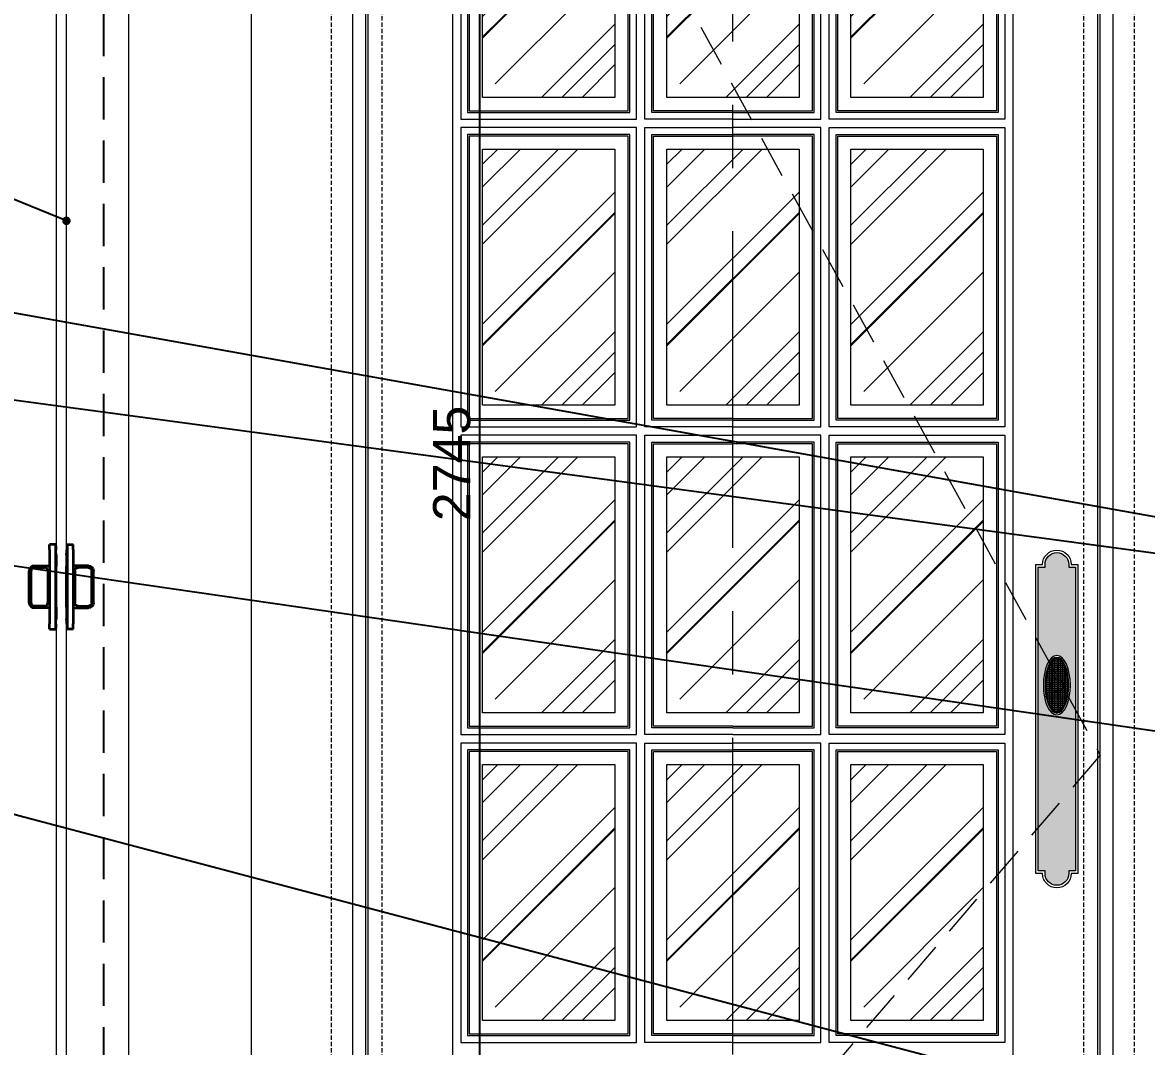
# Model space of a CAD drawing. Header units: inches. Extents: x 258415 to 640093, y 441672 to 945769.
# Drawn here: x 338090 to 339421, y 460406 to 461619 of the extents above; entities that cross this region are included whole.
import ezdxf

# ---------------------------------------------------------------- set-up
doc = ezdxf.new("R2010")
doc.units = ezdxf.units.IN
doc.header["$MEASUREMENT"] = 0
for name, pattern in [('$0$DASHED', [0.75, 0.5, -0.25]), ('CENTERX2', [4, 2.5, -0.5, 0.5, -0.5]), ('DASHED2', [0.375, 0.25, -0.125]), ('HIDDEN', [0.375, 0.25, -0.125])]:
    doc.linetypes.add(name, pattern=pattern)
for name, color, linetype in [('8', 8, 'Continuous'), ('CQ centerline', 8, 'Continuous'), ('CQ section wall', 3, 'Continuous'), ('CQ SPOT DETAIL DIMENSION', 9, 'Continuous'), ('CQ text label', 3, 'Continuous'), ('CQ_callout', 34, 'Continuous'), ('DIM', 251, 'Continuous')]:
    doc.layers.add(name, color=color, linetype=linetype)
for name, color, linetype, lineweight in [('Beschlag', 5, 'Continuous', 35), ('Bronze', 40, 'Continuous', 0), ('CQ Glass Door', 4, 'Continuous', 0), ('CQ Hardware Accs.', 1, 'Continuous', 0), ('CQ Marble', 6, 'Continuous', 0), ('CQ Wood', 30, 'Continuous', 0), ('Glass', 4, 'Continuous', 0)]:
    doc.layers.add(name, color=color, linetype=linetype, lineweight=lineweight)
doc.styles.get("Standard").update_dxf_attribs({"font": 'arial.ttf'})
doc.dimstyles.new('CQ Anno', dxfattribs={"dimscale": 40, "dimtxt": 2.2, "dimasz": 0.75, "dimexe": 1, "dimexo": 0.5, "dimgap": 0.5, "dimtad": 1, "dimrnd": 1, "dimdsep": 46, "dimtxsty": 'Standard', "dimblk": 'x-04-bw-gf-dim-50$0$DIM12', "dimcen": 0.0025, "dimdle": 0.5, "dimclrd": 8, "dimclre": 8, "dimclrt": 2, "dimazin": 2, "dimtfac": 1, "dimtix": 1, "dimtmove": 1, "dimatfit": 0, "dimfxl": 50, "dimtolj": 1, "dimtzin": 0, "dimlwd": -1, "dimarcsym": 1})
doc.dimstyles.get("Standard").update_dxf_attribs({"dimtxt": 0.18, "dimasz": 0.18, "dimexe": 0.18, "dimexo": 0.0625, "dimgap": 0.09, "dimtad": 0, "dimtih": 1, "dimtoh": 1, "dimdec": 4, "dimzin": 0, "dimdsep": 46, "dimtxsty": 'Standard', "dimcen": 0.09, "dimadec": 0, "dimazin": 0, "dimtfac": 1, "dimtdec": 4, "dimtofl": 0, "dimtmove": 0, "dimatfit": 3, "dimfxl": 1, "dimtolj": 1, "dimtzin": 0, "dimarcsym": 0})

# ---------------------------------------------------------------- blocks, each defined once
blk = doc.blocks.new('agitus L_7110 elevation b')
at = {"layer": 'Beschlag'}
for p, q in [((118981.4, 2057), (118974.4, 2057)), ((118974.4, 2051), (118974.4, 2057)), ((118974.4, 2051), (118974.4, 1963)), ((118981.4, 2057), (118981.4, 2051)), ((118981.4, 2055.6), (118981.9, 2055.6)), ((118981.4, 2051), (118981.4, 1963)), ((118981.9, 2055.6), (118981.9, 2050.8)), ((118981.9, 1962.8), (118981.9, 2050.8)), ((118981.9, 2046.5), (118982.4, 2046.5)), ((118982.4, 2043.5), (118981.9, 2043.5)), ((118981.9, 2042), (118982.4, 2042)), ((118982.4, 2046.5), (118982.4, 2046.5)), ((118982.4, 2045), (118982.4, 2046.5)), ((118982.4, 2045), (118982.4, 2031)), ((118950.4, 1988), (118950.4, 2026)), ((118952.4, 1988), (118952.4, 2026)), ((118952.5, 1988), (118952.5, 2026)), ((118956.4, 2032), (118974.4, 2032)), ((118956.4, 2030), (118968.4, 2030)), ((118956.4, 2029.9), (118968.4, 2029.9)), ((118972.3, 2026), (118972.3, 1988)), ((118972.4, 2026), (118972.4, 1988)), ((118981.9, 2034), (118982.4, 2034)), ((118981.9, 2032), (118982.4, 2032)), ((118982.4, 2032), (118981.9, 2032)), ((118982.4, 2026), (118982.4, 2031)), ((118982.4, 1988), (118982.4, 2026)), ((118968.4, 1984.1), (118956.4, 1984.1)), ((118968.4, 1984), (118956.4, 1984)), ((118982.4, 1983), (118982.4, 1988)), ((118982.4, 1983), (118982.4, 1969)), ((118974.4, 1982), (118956.4, 1982)), ((118982.4, 1982), (118981.9, 1982)), ((118981.9, 1982), (118982.4, 1982)), ((118981.9, 1980), (118982.4, 1980)), ((118981.9, 1972), (118982.4, 1972)), ((118982.4, 1970.5), (118981.9, 1970.5)), ((118974.4, 1957), (118974.4, 1963)), ((118974.4, 1957), (118981.4, 1957)), ((118981.4, 1963), (118981.4, 1957)), ((118981.4, 1958), (118981.9, 1958)), ((118981.9, 1967.5), (118982.4, 1967.5)), ((118981.9, 1962.8), (118981.9, 1958)), ((118982.4, 1967.5), (118982.4, 1969)), ((118982.4, 1967.5), (118982.4, 1967.5))]:
    blk.add_line(p, q, dxfattribs=at)
for centre, radius, start, end in [((118956.4, 2026), 6, 90, 180), ((118956.4, 2026), 4, 90, 180), ((118956.4, 2026), 3.9, 90, 180), ((118968.4, 2026), 4, 0, 90), ((118968.4, 2026), 3.9, 0, 90), ((118956.4, 1988), 6, 180, 270), ((118956.4, 1988), 4, 180, 270), ((118956.4, 1988), 3.9, 180, 270), ((118968.4, 1988), 4, 270, 0), ((118968.4, 1988), 3.9, 270, 0)]:
    blk.add_arc(centre, radius, start, end, dxfattribs=at)
blk = doc.blocks.new('section glass door')
at = {"layer": 'CQ Glass Door', "lineweight": 0, "elevation": 0}
blk.add_lwpolyline([(330037.2, 459743.9), (330025.2, 459743.9), (330025.2, 461943.9), (330037.2, 461943.9)], close=True, dxfattribs=at)
at = {"layer": 'CQ Marble', "lineweight": 0, "ltscale": 1000}
blk.add_line((329951.2, 459723.9, 0), (329951.2, 462748.9, 0), dxfattribs=at)
at = {"layer": 'CQ section wall', "color": 251, "linetype": 'DASHED2', "ltscale": 200}
blk.add_line((329981.2, 462153.9, 0), (329981.2, 459723.9, 0), dxfattribs=at)
at = {"layer": 'CQ Hardware Accs.'}
blk.add_blockref('agitus L_7110 elevation b', (211042.8, 458943.4, 0), dxfattribs=at)
at = {"layer": 'CQ Hardware Accs.', "xscale": -1, "rotation": 359.9999999999997}
blk.add_blockref('agitus L_7110 elevation b', (449019.6, 458943.4, 0), dxfattribs=at)
blk = doc.blocks.new('x-04-bw-gf-dim-50$0$DIM12')
blk.add_line((0, -1), (0, 1))
at = {"color": 8}
blk.add_line((-1, 0), (1, 0), dxfattribs=at)
blk.add_circle((0, 0), 0.5)
blk = doc.blocks.new('*D433')
at = {"layer": 'Defpoints', "color": 0, "transparency": 16777216}
for p in [(338714.1, 462469.2, 0), (338594, 459723.8), (338631.1, 459723.8)]:
    blk.add_point(p, dxfattribs=at)
at = {"layer": 'DIM', "color": 8, "lineweight": -2, "transparency": 16777216}
for p, q in [((338704.1, 462469.2), (338611.1, 462469.2)), ((338604, 459723.8), (338651.1, 459723.8))]:
    blk.add_line(p, q, dxfattribs=at)
at = {"layer": 'DIM', "color": 8, "transparency": 16777216}
blk.add_line((338631.1, 462454.2), (338631.1, 459738.8), dxfattribs=at)
at = {"layer": 'DIM', "color": 8, "transparency": 16777216, "xscale": 15, "yscale": 15, "zscale": 15}
for p, rotation in [((338631.1, 462469.2), 90), ((338631.1, 459723.8), 270)]:
    blk.add_blockref('x-04-bw-gf-dim-50$0$DIM12', p, dxfattribs=dict(at, rotation=rotation))
at = {"layer": 'DIM', "color": 2, "transparency": 16777216, "insert": (338598.7, 461096.5), "char_height": 44, "attachment_point": 5, "rotation": 90}
blk.add_mtext('\\A1;2745', dxfattribs=at)
blk = doc.blocks.new('plate 40 a')
at = {"layer": '8', "lineweight": 0, "ltscale": 5, "true_color": 0xefcb65}
h = blk.add_hatch(dxfattribs=at)
h.set_pattern_fill('AR-SAND', color=31, scale=2)
h.set_pattern_definition([(37.5, (0, 0), (-0.12598672, 3.85364754), [0, -3.04, 0, -3.4, 0, -3.25]), (7.5, (0, 0), (3.5395534, 5.64429213), [0, -1.64, 0, -2.74, 0, -1.05]), (327.5, (-2.46, 0), (6.22828372, 0.01131811), [0, -1, 0, -3.6, 0, -4.7]), (317.5, (-2.46, 0), (6.0122532, 1.75535113), [0, -0.5, 0, -2.36, 0, -2.7])])
h.paths.add_polyline_path([(22543, -102691.8), (22543, -102511.8), (22535, -102511.8), (22535, -102508.8, 1), (22507, -102508.8), (22507, -102511.8), (22499, -102511.8), (22499, -102691.8), (22499, -102871.8), (22507, -102871.8), (22507, -102874.8, 1), (22535, -102874.8), (22535, -102871.8), (22543, -102871.8)])
edge = h.paths.add_edge_path(flags=16)
edge.add_ellipse((22521, -102651.8), major_axis=(0, 35), ratio=0.457143, start_angle=0, end_angle=360, ccw=False)
edge = h.paths.add_edge_path(flags=0)
edge.add_ellipse((22521, -102651.8), major_axis=(0, 33), ratio=0.424232, start_angle=0, end_angle=360, ccw=False)
edge = h.paths.add_edge_path(flags=0)
edge.add_spline(control_points=[(22521, -102683.8), (22520.2, -102683.8), (22519.5, -102683.6), (22518, -102683), (22517.2, -102682.4), (22515.7, -102681), (22515, -102680.1), (22513.6, -102678), (22512.9, -102676.8), (22511.3, -102673.2), (22510.5, -102670.7), (22509.1, -102665.2), (22508.6, -102662.2), (22508, -102655.9), (22507.9, -102652.7), (22508.1, -102646.3), (22508.4, -102643.1), (22509.4, -102637.2), (22510, -102634.4), (22511.7, -102629.3), (22512.7, -102627.1), (22514.6, -102624), (22515.4, -102622.8), (22517.2, -102621.1), (22518.1, -102620.5), (22519.7, -102619.9), (22520.4, -102619.8), (22521.8, -102619.8), (22522.5, -102620), (22524, -102620.7), (22524.7, -102621.2), (22526.1, -102622.5), (22526.8, -102623.3), (22528.2, -102625.3), (22528.9, -102626.5), (22530.4, -102629.8), (22531.3, -102632.3), (22532.7, -102637.7), (22533.2, -102640.7), (22533.9, -102646.8), (22534, -102650), (22533.9, -102656.4), (22533.6, -102659.6), (22532.7, -102665.6), (22532.1, -102668.4), (22530.5, -102673.5), (22529.6, -102675.7), (22527.7, -102679.1), (22526.8, -102680.3), (22525, -102682.2), (22524.1, -102682.9), (22522.4, -102683.6), (22521.7, -102683.8), (22521, -102683.8)], knot_values=[0, 0, 0, 0, 0.188873, 0.188873, 0.377747, 0.377747, 0.56662, 0.56662, 0.755494, 0.755494, 1.050692, 1.050692, 1.345891, 1.345891, 1.641089, 1.641089, 1.936288, 1.936288, 2.231487, 2.231487, 2.526685, 2.526685, 2.751736, 2.751736, 2.976786, 2.976786, 3.156904, 3.156904, 3.337022, 3.337022, 3.51714, 3.51714, 3.697259, 3.697259, 3.877377, 3.877377, 4.170415, 4.170415, 4.463453, 4.463453, 4.756491, 4.756491, 5.049529, 5.049529, 5.342567, 5.342567, 5.635605, 5.635605, 5.866749, 5.866749, 6.097894, 6.097894, 6.283185, 6.283185, 6.283185, 6.283185], degree=3, periodic=0)
h.paths.add_polyline_path([(22513.5, -102651.8, -1), (22528.5, -102651.8, -1)], flags=0)
h = blk.add_hatch(dxfattribs=at)
h.set_pattern_fill('BRASS', color=31, scale=10)
edge = h.paths.add_edge_path()
edge.add_spline(control_points=[(22521, -102683.8), (22520.2, -102683.8), (22519.5, -102683.6), (22518, -102683), (22517.2, -102682.4), (22515.7, -102681), (22515, -102680.1), (22513.6, -102678), (22512.9, -102676.8), (22511.3, -102673.2), (22510.5, -102670.7), (22509.1, -102665.2), (22508.6, -102662.2), (22508, -102655.9), (22507.9, -102652.7), (22508.1, -102646.3), (22508.4, -102643.1), (22509.4, -102637.2), (22510, -102634.4), (22511.7, -102629.3), (22512.7, -102627.1), (22514.6, -102624), (22515.4, -102622.8), (22517.2, -102621.1), (22518.1, -102620.5), (22519.7, -102619.9), (22520.4, -102619.8), (22521.8, -102619.8), (22522.5, -102620), (22524, -102620.7), (22524.7, -102621.2), (22526.1, -102622.5), (22526.8, -102623.3), (22528.2, -102625.3), (22528.9, -102626.5), (22530.4, -102629.8), (22531.3, -102632.3), (22532.7, -102637.7), (22533.2, -102640.7), (22533.9, -102646.8), (22534, -102650), (22533.9, -102656.4), (22533.6, -102659.6), (22532.7, -102665.6), (22532.1, -102668.4), (22530.5, -102673.5), (22529.6, -102675.7), (22527.7, -102679.1), (22526.8, -102680.3), (22525, -102682.2), (22524.1, -102682.9), (22522.4, -102683.6), (22521.7, -102683.8), (22521, -102683.8)], knot_values=[0, 0, 0, 0, 0.188873, 0.188873, 0.377747, 0.377747, 0.56662, 0.56662, 0.755494, 0.755494, 1.050692, 1.050692, 1.345891, 1.345891, 1.641089, 1.641089, 1.936288, 1.936288, 2.231487, 2.231487, 2.526685, 2.526685, 2.751736, 2.751736, 2.976786, 2.976786, 3.156904, 3.156904, 3.337022, 3.337022, 3.51714, 3.51714, 3.697259, 3.697259, 3.877377, 3.877377, 4.170415, 4.170415, 4.463453, 4.463453, 4.756491, 4.756491, 5.049529, 5.049529, 5.342567, 5.342567, 5.635605, 5.635605, 5.866749, 5.866749, 6.097894, 6.097894, 6.283185, 6.283185, 6.283185, 6.283185], degree=3, periodic=0)
at = {"layer": 'Bronze', "ltscale": 5, "elevation": 0}
blk.add_lwpolyline([(22546, -102508.8), (22546, -102874.8), (22538, -102874.8, -1), (22504, -102874.8), (22496, -102874.8), (22496, -102508.8), (22504, -102508.8, -1), (22538, -102508.8)], format="xyb", close=True, dxfattribs=at)
at = {"layer": 'Bronze', "lineweight": 0, "ltscale": 5, "elevation": 0}
blk.add_lwpolyline([(22543, -102691.8), (22543, -102871.8), (22535, -102871.8), (22535, -102874.8, -0.414214), (22535, -102874.8, -1), (22507, -102874.8), (22507, -102871.8), (22499, -102871.8), (22499, -102691.8), (22499, -102511.8), (22507, -102511.8), (22507, -102508.8, -1), (22535, -102508.8, -0.414214), (22535, -102508.8), (22535, -102511.8), (22543, -102511.8)], format="xyb", close=True, dxfattribs=at)
at = {"layer": 'Bronze', "color": 8, "linetype": 'HIDDEN', "lineweight": 0, "ltscale": 5}
blk.add_circle((22521, -102651.8, 0), 7.5, dxfattribs=at)
at = {"layer": 'Bronze', "ltscale": 5, "extrusion": (0, 0, -1)}
blk.add_ellipse((22521, -102651.8, 0), major_axis=(0, 35), ratio=0.457143, dxfattribs=at)
at = {"layer": 'Bronze', "lineweight": 0, "ltscale": 5, "extrusion": (0, 0, -1)}
blk.add_ellipse((22521, -102651.8, 0), major_axis=(0, 33), ratio=0.424232, start_param=3.141593, end_param=9.424778, dxfattribs=at)
at = {"layer": 'Bronze', "lineweight": 0, "ltscale": 5}
blk.add_open_spline([(22521, -102683.8, 0), (22520.2, -102683.8, 0), (22519.5, -102683.6, 0), (22518, -102683, 0), (22517.2, -102682.4, 0), (22515.7, -102681, 0), (22515, -102680.1, 0), (22513.6, -102678, 0), (22512.9, -102676.8, 0), (22511.3, -102673.2, 0), (22510.5, -102670.7, 0), (22509.1, -102665.2, 0), (22508.6, -102662.2, 0), (22508, -102655.9, 0), (22507.9, -102652.7, 0), (22508.1, -102646.3, 0), (22508.4, -102643.1, 0), (22509.4, -102637.2, 0), (22510, -102634.4, 0), (22511.7, -102629.3, 0), (22512.7, -102627.1, 0), (22514.6, -102624, 0), (22515.4, -102622.8, 0), (22517.2, -102621.1, 0), (22518.1, -102620.5, 0), (22519.7, -102619.9, 0), (22520.4, -102619.8, 0), (22521.8, -102619.8, 0), (22522.5, -102620, 0), (22524, -102620.7, 0), (22524.7, -102621.2, 0), (22526.1, -102622.5, 0), (22526.8, -102623.3, 0), (22528.2, -102625.3, 0), (22528.9, -102626.5, 0), (22530.4, -102629.8, 0), (22531.3, -102632.3, 0), (22532.7, -102637.7, 0), (22533.2, -102640.7, 0), (22533.9, -102646.8, 0), (22534, -102650, 0), (22533.9, -102656.4, 0), (22533.6, -102659.6, 0), (22532.7, -102665.6, 0), (22532.1, -102668.4, 0), (22530.5, -102673.5, 0), (22529.6, -102675.7, 0), (22527.7, -102679.1, 0), (22526.8, -102680.3, 0), (22525, -102682.2, 0), (22524.1, -102682.9, 0), (22522.4, -102683.6, 0), (22521.7, -102683.8, 0), (22521, -102683.8, 0)], degree=3, knots=[0, 0, 0, 0, 0.188873, 0.188873, 0.377747, 0.377747, 0.56662, 0.56662, 0.755494, 0.755494, 1.050692, 1.050692, 1.345891, 1.345891, 1.641089, 1.641089, 1.936288, 1.936288, 2.231487, 2.231487, 2.526685, 2.526685, 2.751736, 2.751736, 2.976786, 2.976786, 3.156904, 3.156904, 3.337022, 3.337022, 3.51714, 3.51714, 3.697259, 3.697259, 3.877377, 3.877377, 4.170415, 4.170415, 4.463453, 4.463453, 4.756491, 4.756491, 5.049529, 5.049529, 5.342567, 5.342567, 5.635605, 5.635605, 5.866749, 5.866749, 6.097894, 6.097894, 6.283185, 6.283185, 6.283185, 6.283185], dxfattribs=at)
blk = doc.blocks.new('FF12 french door elev')
at = {"layer": 'Glass', "lineweight": 0}
h = blk.add_hatch(dxfattribs=at)
h.set_pattern_fill('AR-RROOF', color=256, scale=100, angle=45)
h.set_pattern_definition([(45, (-436.16, -364.5), (84.852814, 226.27417), [1500, -200, 500, -100]), (45, (-377.47, -235.1), (-164.75588, 23.334524), [300, -33, 600, -75]), (45, (-460.91, -269.04), (320.319372, 415.0716806), [800, -140, 400, -100])])
h.paths.add_polyline_path([(343066.6, 461833.2), (343066.6, 461530), (342910, 461530), (342910, 461833.2)])
h = blk.add_hatch(dxfattribs=at)
h.set_pattern_fill('AR-RROOF', color=256, scale=100, angle=45)
h.set_pattern_definition([(45, (-217.84, -364.5), (84.852814, 226.27417), [1500, -200, 500, -100]), (45, (-159.15, -235.1), (-164.75588, 23.334524), [300, -33, 600, -75]), (45, (-242.59, -269.04), (320.319372, 415.0716806), [800, -140, 400, -100])])
h.paths.add_polyline_path([(343284.9, 461833.2), (343284.9, 461530), (343128.3, 461530), (343128.3, 461833.2)])
h = blk.add_hatch(dxfattribs=at)
h.set_pattern_fill('AR-RROOF', color=256, scale=100, angle=45)
h.set_pattern_definition([(45, (0, -364.5), (84.852814, 226.27417), [1500, -200, 500, -100]), (45, (58.69, -235.1), (-164.75588, 23.334524), [300, -33, 600, -75]), (45, (-24.75, -269.04), (320.319372, 415.0716806), [800, -140, 400, -100])])
h.paths.add_polyline_path([(343502.7, 461833.2), (343502.7, 461530), (343346.1, 461530), (343346.1, 461833.2)])
h = blk.add_hatch(dxfattribs=at)
h.set_pattern_fill('AR-RROOF', color=256, scale=100, angle=45)
h.set_pattern_definition([(45, (-436.16, -729), (84.852814, 226.27417), [1500, -200, 500, -100]), (45, (-377.47, -599.6), (-164.75588, 23.334524), [300, -33, 600, -75]), (45, (-460.91, -633.54), (320.319372, 415.0716806), [800, -140, 400, -100])])
h.paths.add_polyline_path([(343066.6, 461468.7), (343066.6, 461165.5), (342910, 461165.5), (342910, 461468.7)])
h = blk.add_hatch(dxfattribs=at)
h.set_pattern_fill('AR-RROOF', color=256, scale=100, angle=45)
h.set_pattern_definition([(45, (-217.84, -729), (84.852814, 226.27417), [1500, -200, 500, -100]), (45, (-159.15, -599.6), (-164.75588, 23.334524), [300, -33, 600, -75]), (45, (-242.59, -633.54), (320.319372, 415.0716806), [800, -140, 400, -100])])
h.paths.add_polyline_path([(343284.9, 461468.7), (343284.9, 461165.5), (343128.3, 461165.5), (343128.3, 461468.7)])
h = blk.add_hatch(dxfattribs=at)
h.set_pattern_fill('AR-RROOF', color=256, scale=100, angle=45)
h.set_pattern_definition([(45, (0, -729), (84.852814, 226.27417), [1500, -200, 500, -100]), (45, (58.69, -599.6), (-164.75588, 23.334524), [300, -33, 600, -75]), (45, (-24.75, -633.54), (320.319372, 415.0716806), [800, -140, 400, -100])])
h.paths.add_polyline_path([(343502.7, 461468.7), (343502.7, 461165.5), (343346.1, 461165.5), (343346.1, 461468.7)])
h = blk.add_hatch(dxfattribs=at)
h.set_pattern_fill('AR-RROOF', color=256, scale=100, angle=45)
h.set_pattern_definition([(45, (-436.16, -1093.5), (84.852814, 226.27417), [1500, -200, 500, -100]), (45, (-377.47, -964.1), (-164.75588, 23.334524), [300, -33, 600, -75]), (45, (-460.91, -998.04), (320.319372, 415.0716806), [800, -140, 400, -100])])
h.paths.add_polyline_path([(343066.6, 461104.2), (343066.6, 460801), (342910, 460801), (342910, 461104.2)])
h = blk.add_hatch(dxfattribs=at)
h.set_pattern_fill('AR-RROOF', color=256, scale=100, angle=45)
h.set_pattern_definition([(45, (-217.84, -1093.5), (84.852814, 226.27417), [1500, -200, 500, -100]), (45, (-159.15, -964.1), (-164.75588, 23.334524), [300, -33, 600, -75]), (45, (-242.59, -998.04), (320.319372, 415.0716806), [800, -140, 400, -100])])
h.paths.add_polyline_path([(343284.9, 461104.2), (343284.9, 460801), (343128.3, 460801), (343128.3, 461104.2)])
h = blk.add_hatch(dxfattribs=at)
h.set_pattern_fill('AR-RROOF', color=256, scale=100, angle=45)
h.set_pattern_definition([(45, (0, -1093.5), (84.852814, 226.27417), [1500, -200, 500, -100]), (45, (58.69, -964.1), (-164.75588, 23.334524), [300, -33, 600, -75]), (45, (-24.75, -998.04), (320.319372, 415.0716806), [800, -140, 400, -100])])
h.paths.add_polyline_path([(343502.7, 461104.2), (343502.7, 460801), (343346.1, 460801), (343346.1, 461104.2)])
h = blk.add_hatch(dxfattribs=at)
h.set_pattern_fill('AR-RROOF', color=256, scale=100, angle=45)
h.set_pattern_definition([(45, (-436.16, -1458), (84.852814, 226.27417), [1500, -200, 500, -100]), (45, (-377.47, -1328.6), (-164.75588, 23.334524), [300, -33, 600, -75]), (45, (-460.91, -1362.54), (320.319372, 415.0716806), [800, -140, 400, -100])])
h.paths.add_polyline_path([(343066.6, 460739.7), (343066.6, 460436.5), (342910, 460436.5), (342910, 460739.7)])
h = blk.add_hatch(dxfattribs=at)
h.set_pattern_fill('AR-RROOF', color=256, scale=100, angle=45)
h.set_pattern_definition([(45, (-217.84, -1458), (84.852814, 226.27417), [1500, -200, 500, -100]), (45, (-159.15, -1328.6), (-164.75588, 23.334524), [300, -33, 600, -75]), (45, (-242.59, -1362.54), (320.319372, 415.0716806), [800, -140, 400, -100])])
h.paths.add_polyline_path([(343284.9, 460739.7), (343284.9, 460436.5), (343128.3, 460436.5), (343128.3, 460739.7)])
h = blk.add_hatch(dxfattribs=at)
h.set_pattern_fill('AR-RROOF', color=256, scale=100, angle=45)
h.set_pattern_definition([(45, (0, -1458), (84.852814, 226.27417), [1500, -200, 500, -100]), (45, (58.69, -1328.6), (-164.75588, 23.334524), [300, -33, 600, -75]), (45, (-24.75, -1362.54), (320.319372, 415.0716806), [800, -140, 400, -100])])
h.paths.add_polyline_path([(343502.7, 460739.7), (343502.7, 460436.5), (343346.1, 460436.5), (343346.1, 460739.7)])
at = {"layer": 'CQ Wood', "color": 32, "elevation": 0}
for points in [[(342636.3, 459723.8), (342636.3, 462469.2), (343776.3, 462469.2), (343776.3, 459723.8)], [(342756.3, 459723.8), (342756.3, 462349.2), (343656.3, 462349.2), (343656.3, 459723.8)], [(343641.3, 459723.8), (343641.3, 462336.3), (342771.3, 462336.3), (342771.3, 459723.8)], [(343206.3, 461504.3), (343102.2, 461504.3), (343102.2, 461858.8), (343206.3, 461858.8)], [(343206.3, 461504.3), (343310.5, 461504.3), (343310.5, 461858.8), (343206.3, 461858.8)], [(343206.3, 461512.3), (343110.2, 461512.3), (343110.2, 461850.8), (343206.3, 461850.8)], [(343206.3, 461514.3), (343112.2, 461514.3), (343112.2, 461848.8), (343206.3, 461848.8)], [(343206.3, 461512.3), (343302.5, 461512.3), (343302.5, 461850.8), (343206.3, 461850.8)], [(343206.3, 461514.3), (343300.5, 461514.3), (343300.5, 461848.8), (343206.3, 461848.8)], [(343206.3, 461139.8), (343102.2, 461139.8), (343102.2, 461494.3), (343206.3, 461494.3)], [(343206.3, 461139.8), (343310.5, 461139.8), (343310.5, 461494.3), (343206.3, 461494.3)], [(343206.3, 461147.8), (343110.2, 461147.8), (343110.2, 461486.3), (343206.3, 461486.3)], [(343206.3, 461149.8), (343112.2, 461149.8), (343112.2, 461484.3), (343206.3, 461484.3)], [(343206.3, 461147.8), (343302.5, 461147.8), (343302.5, 461486.3), (343206.3, 461486.3)], [(343206.3, 461149.8), (343300.5, 461149.8), (343300.5, 461484.3), (343206.3, 461484.3)], [(343206.3, 460775.3), (343102.2, 460775.3), (343102.2, 461129.8), (343206.3, 461129.8)], [(343206.3, 460783.3), (343110.2, 460783.3), (343110.2, 461121.8), (343206.3, 461121.8)], [(343206.3, 460785.3), (343112.2, 460785.3), (343112.2, 461119.8), (343206.3, 461119.8)], [(343206.3, 460775.3), (343310.5, 460775.3), (343310.5, 461129.8), (343206.3, 461129.8)], [(343206.3, 460783.3), (343302.5, 460783.3), (343302.5, 461121.8), (343206.3, 461121.8)], [(343206.3, 460785.3), (343300.5, 460785.3), (343300.5, 461119.8), (343206.3, 461119.8)], [(343206.3, 460410.8), (343102.2, 460410.8), (343102.2, 460765.3), (343206.3, 460765.3)], [(343206.3, 460410.8), (343310.5, 460410.8), (343310.5, 460765.3), (343206.3, 460765.3)], [(343206.3, 460418.8), (343110.2, 460418.8), (343110.2, 460757.3), (343206.3, 460757.3)], [(343206.3, 460420.8), (343112.2, 460420.8), (343112.2, 460755.3), (343206.3, 460755.3)], [(343206.3, 460418.8), (343302.5, 460418.8), (343302.5, 460757.3), (343206.3, 460757.3)], [(343206.3, 460420.8), (343300.5, 460420.8), (343300.5, 460755.3), (343206.3, 460755.3)]]:
    blk.add_lwpolyline(points, dxfattribs=at)
at = {"layer": 'CQ Wood', "color": 134, "linetype": '$0$DASHED', "ltscale": 10, "elevation": 0}
for points in [[(342731.3, 459723.8), (342731.3, 462376.3), (343681.3, 462376.3), (343681.3, 459723.8)], [(342791.3, 459723.8), (342791.3, 462316.3), (343621.3, 462316.3), (343621.3, 459723.8)]]:
    blk.add_lwpolyline(points, dxfattribs=at)
at = {"layer": 'CQ Wood', "color": 134, "linetype": 'HIDDEN', "ltscale": 200, "elevation": 0}
blk.add_lwpolyline([(342771.3, 462336.3), (343641.3, 460751.1), (342771.3, 459736.3)], dxfattribs=at)
at = {"layer": 'CQ Wood', "color": 32, "elevation": 0}
for points in [[(342774.3, 459736.3), (343638.3, 459736.3), (343638.3, 462333.3), (342774.3, 462333.3)], [(342874.3, 460036.3), (343538.3, 460036.3), (343538.3, 462233.3), (342874.3, 462233.3)], [(343092.2, 461858.8), (342884.3, 461858.8), (342884.3, 461504.3), (343092.2, 461504.3)], [(343320.5, 461858.8), (343528.3, 461858.8), (343528.3, 461504.3), (343320.5, 461504.3)], [(343084.2, 461850.8), (342892.3, 461850.8), (342892.3, 461512.3), (343084.2, 461512.3)], [(343082.2, 461848.8), (342894.3, 461848.8), (342894.3, 461514.3), (343082.2, 461514.3)], [(343328.5, 461850.8), (343520.3, 461850.8), (343520.3, 461512.3), (343328.5, 461512.3)], [(343330.5, 461848.8), (343518.3, 461848.8), (343518.3, 461514.3), (343330.5, 461514.3)], [(343092.2, 461494.3), (342884.3, 461494.3), (342884.3, 461139.8), (343092.2, 461139.8)], [(343320.5, 461494.3), (343528.3, 461494.3), (343528.3, 461139.8), (343320.5, 461139.8)], [(343084.2, 461486.3), (342892.3, 461486.3), (342892.3, 461147.8), (343084.2, 461147.8)], [(343082.2, 461484.3), (342894.3, 461484.3), (342894.3, 461149.8), (343082.2, 461149.8)], [(343328.5, 461486.3), (343520.3, 461486.3), (343520.3, 461147.8), (343328.5, 461147.8)], [(343330.5, 461484.3), (343518.3, 461484.3), (343518.3, 461149.8), (343330.5, 461149.8)], [(343092.2, 461129.8), (342884.3, 461129.8), (342884.3, 460775.3), (343092.2, 460775.3)], [(343084.2, 461121.8), (342892.3, 461121.8), (342892.3, 460783.3), (343084.2, 460783.3)], [(343082.2, 461119.8), (342894.3, 461119.8), (342894.3, 460785.3), (343082.2, 460785.3)], [(343320.5, 461129.8), (343528.3, 461129.8), (343528.3, 460775.3), (343320.5, 460775.3)], [(343328.5, 461121.8), (343520.3, 461121.8), (343520.3, 460783.3), (343328.5, 460783.3)], [(343330.5, 461119.8), (343518.3, 461119.8), (343518.3, 460785.3), (343330.5, 460785.3)], [(343092.2, 460765.3), (342884.3, 460765.3), (342884.3, 460410.8), (343092.2, 460410.8)], [(343320.5, 460765.3), (343528.3, 460765.3), (343528.3, 460410.8), (343320.5, 460410.8)], [(343084.2, 460757.3), (342892.3, 460757.3), (342892.3, 460418.8), (343084.2, 460418.8)], [(343082.2, 460755.3), (342894.3, 460755.3), (342894.3, 460420.8), (343082.2, 460420.8)], [(343328.5, 460757.3), (343520.3, 460757.3), (343520.3, 460418.8), (343328.5, 460418.8)], [(343330.5, 460755.3), (343518.3, 460755.3), (343518.3, 460420.8), (343330.5, 460420.8)]]:
    blk.add_lwpolyline(points, close=True, dxfattribs=at)
at = {"layer": 'Glass', "lineweight": 0, "elevation": 0}
for points in [[(342910, 461833.2), (343066.6, 461833.2), (343066.6, 461530), (342910, 461530)], [(343128.3, 461833.2), (343284.9, 461833.2), (343284.9, 461530), (343128.3, 461530)], [(343346.1, 461833.2), (343502.7, 461833.2), (343502.7, 461530), (343346.1, 461530)], [(342910, 461468.7), (343066.6, 461468.7), (343066.6, 461165.5), (342910, 461165.5)], [(343128.3, 461468.7), (343284.9, 461468.7), (343284.9, 461165.5), (343128.3, 461165.5)], [(343346.1, 461468.7), (343502.7, 461468.7), (343502.7, 461165.5), (343346.1, 461165.5)], [(342910, 461104.2), (343066.6, 461104.2), (343066.6, 460801), (342910, 460801)], [(343128.3, 461104.2), (343284.9, 461104.2), (343284.9, 460801), (343128.3, 460801)], [(343346.1, 461104.2), (343502.7, 461104.2), (343502.7, 460801), (343346.1, 460801)], [(342910, 460739.7), (343066.6, 460739.7), (343066.6, 460436.5), (342910, 460436.5)], [(343128.3, 460739.7), (343284.9, 460739.7), (343284.9, 460436.5), (343128.3, 460436.5)], [(343346.1, 460739.7), (343502.7, 460739.7), (343502.7, 460436.5), (343346.1, 460436.5)]]:
    blk.add_lwpolyline(points, close=True, dxfattribs=at)
at = {"layer": '8', "color": 2}
blk.add_blockref('plate 40 a', (321068.9, 563485.6, 0), dxfattribs=at)

msp = doc.modelspace()

# ---------------------------------------------------------------- linework, layer by layer
at = {"layer": 'CQ centerline', "linetype": 'CENTERX2', "lineweight": 0, "ltscale": 150}
msp.add_line((338931.272, 459196.424, 0), (338931.272, 463718.596, 0), dxfattribs=at)

# ---------------------------------------------------------------- block references
at = {"layer": 'CQ SPOT DETAIL DIMENSION'}
msp.add_blockref('FF12 french door elev', (-4275.062, 0, 0), dxfattribs=at)
at = {"layer": 'CQ text label', "xscale": -1}
msp.add_blockref('section glass door', (668167.445, -0.022, 0), dxfattribs=at)

# ---------------------------------------------------------------- dimensions: what is measured, and where the dimension line sits
at = {"layer": 'DIM', "color": 8}
dim = msp.add_linear_dim(base=(338631.145, 459723.832), p1=(338714.069, 462469.222, 0), p2=(338594, 459723.832), angle=90, dimstyle='CQ Anno', override={"dimscale": 20}, dxfattribs=at)
dim.commit()
dim.dimension.update_dxf_attribs({"geometry": '*D433', "text_midpoint": (338598.68, 461096.527)})

# ---------------------------------------------------------------- leaders
at = {"layer": 'CQ_callout'}
for points in [[(338142.268, 461383.861, -0.001), (336259.257, 462151.596, -0.001), (335649.722, 462151.596, -0.001)], [(339602.817, 461002.371, 0), (336310.305, 461590.947, 0), (335661.797, 461590.947, 0)], [(339931.27, 460922.998, 0), (336166.535, 461427.93, 0), (335674.89, 461427.93, 0)], [(340106.27, 460681.306, 0), (336142.642, 461255.836, 0), (335654.678, 461255.836, 0)], [(339723.539, 460246.396, 0.001), (336259.257, 461161.745, 0.001), (335649.722, 461161.745, 0.001)], [(338561.439, 460228.396, -0.001), (336259.257, 460858.656, -0.001), (335649.722, 460858.656, -0.001)], [(338695.62, 460104.379, 0.001), (336143.657, 460604.04, 0.001), (335659.717, 460604.04, 0.001)]]:
    msp.add_leader(points, dimstyle='Standard', override={"dimasz": 10, "dimldrblk": 'Dot', "dimfxl": 0.1, "dimarcsym": 2}, dxfattribs=at)

doc.saveas('drawing.dxf')
